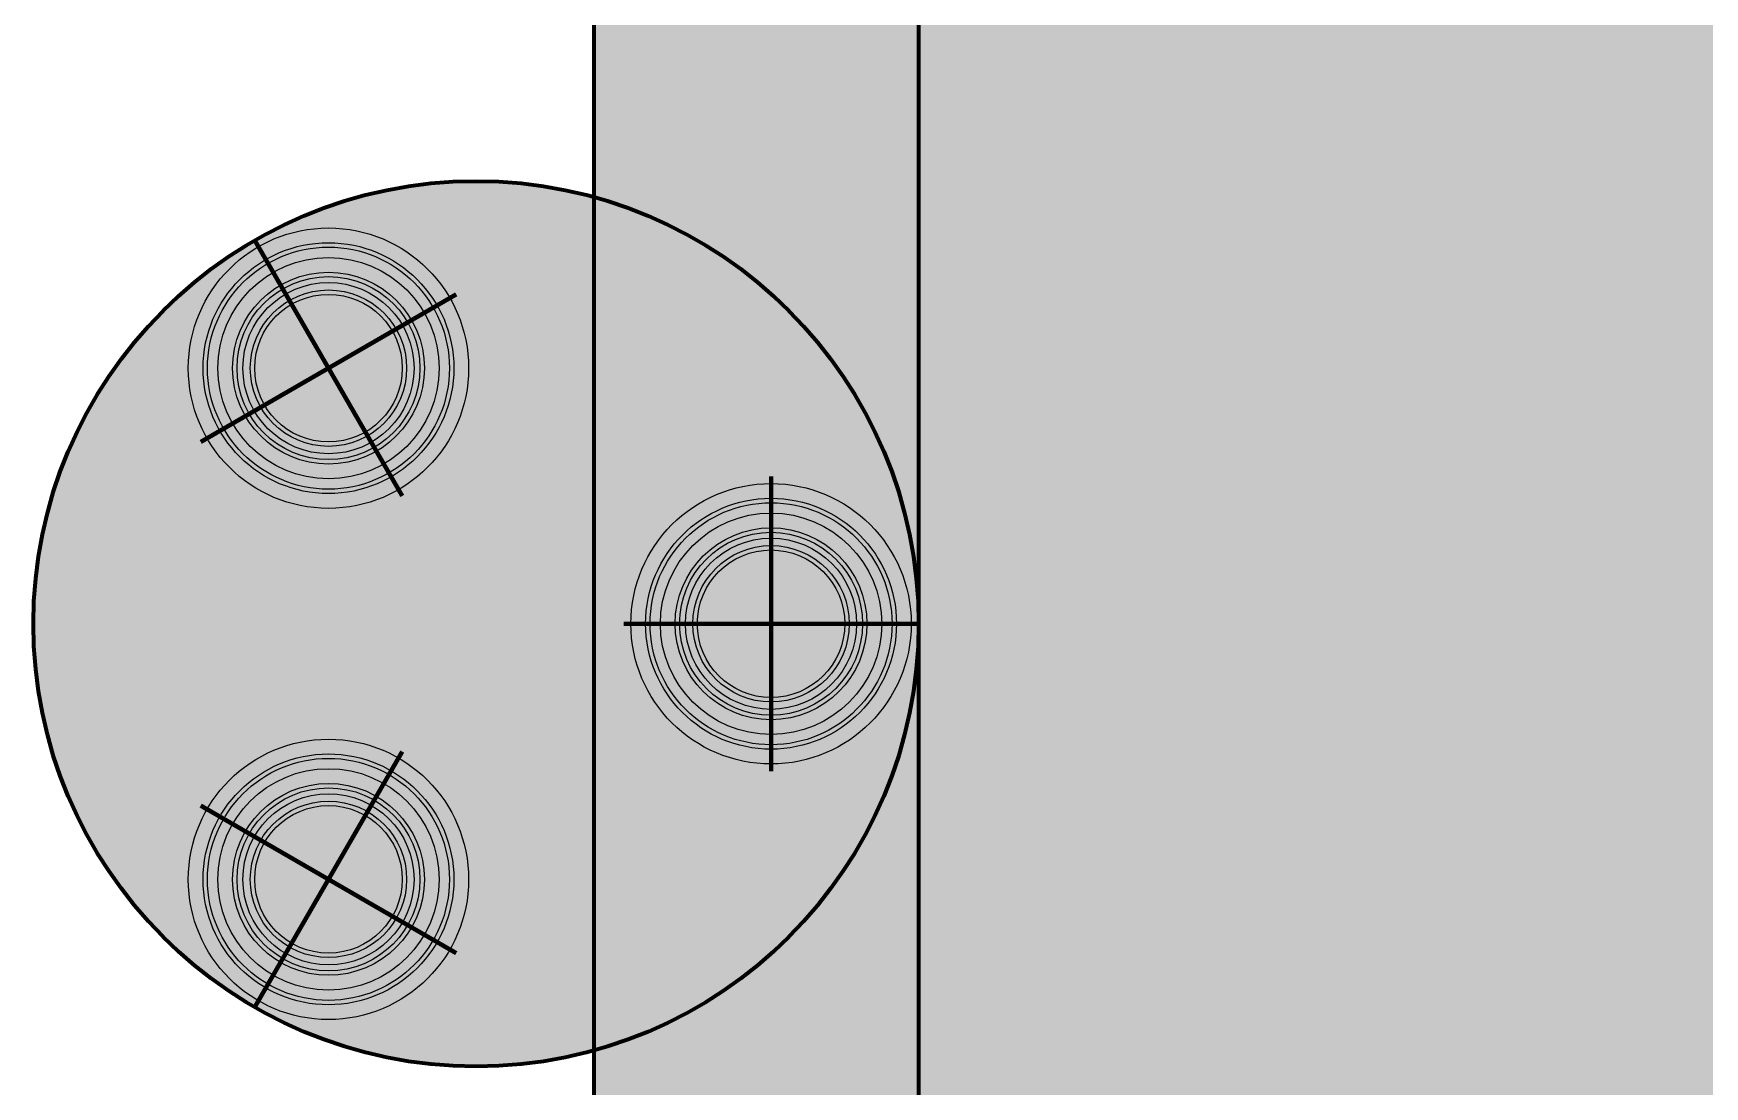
# Model space of a CAD drawing. Header units: millimetres. Extents: x 1408 to 8712, y 657 to 4836.
# Drawn here: x 6122 to 6688, y 3397 to 3754 of the extents above; entities that cross this region are included whole.
import ezdxf

# ---------------------------------------------------------------- set-up
doc = ezdxf.new("R2010")
doc.units = ezdxf.units.MM

msp = doc.modelspace()

# ---------------------------------------------------------------- hatches: boundary and pattern name
at = {"lineweight": 140, "true_color": 0xf7f281}
h = msp.add_hatch(color=51, dxfattribs=at)
h.dxf.hatch_style = 1
h.paths.add_polyline_path([(7251.77, 4433.75), (7251.77, 4143.75), (8411.77, 4143.75), (8411.77, 4433.75)])
h.paths.add_polyline_path([(6671.77, 4143.75), (6671.77, 4433.75), (6311.77, 4433.75), (6311.77, 3698.32, -0.337188), (6421.77, 3553.75), (6421.77, 4143.75)])
h.paths.add_polyline_path([(6311.77, 3409.18), (6311.77, 3378.32, -0.337188), (6421.77, 3233.75), (6421.77, 3553.75, -0.337188)])
h.paths.add_polyline_path([(6421.77, 3233.75, -0.337188), (6311.77, 3089.18), (6311.77, 3058.32, -0.337188), (6421.77, 2913.75)])
at = {"lineweight": 140, "true_color": 0x636466}
h = msp.add_hatch(color=251, dxfattribs=at)
h.dxf.hatch_style = 1
h.paths.add_polyline_path([(6421.77, 4143.75), (6421.77, 2183.75), (8711.77, 2183.75), (8711.77, 4133.75), (8411.77, 4133.75), (8411.77, 4143.75)])
h.paths.add_polyline_path([(6871.77, 3693.75), (8261.77, 3693.75), (8261.77, 2633.75), (6871.77, 2633.75)], flags=16)
at = {"lineweight": 140, "true_color": 0xffffff}
h = msp.add_hatch(color=7, dxfattribs=at)
h.dxf.hatch_style = 1
h.paths.add_polyline_path([(6121.77, 3553.75, 1), (6421.77, 3553.75, 1)])
at = {"true_color": 0x000000}
h = msp.add_hatch(color=18, dxfattribs=at)
h.dxf.hatch_style = 1
h.paths.add_polyline_path([(6262.91, 3664.1), (6261.61, 3663.35, -0.03929), (6264.72, 3656.84), (6266.12, 3657.38, 0.03929)])
h.paths.add_polyline_path([(6255.36, 3673.94), (6254.3, 3672.88, -0.03929), (6258.99, 3667.39), (6260.2, 3668.27, 0.03929)])
h.paths.add_polyline_path([(6245.52, 3681.49), (6244.77, 3680.19, -0.03929), (6250.72, 3676.1), (6251.66, 3677.27, 0.03929)])
h.paths.add_polyline_path([(6234.07, 3686.24), (6233.68, 3684.79, -0.03929), (6240.48, 3682.38), (6241.09, 3683.75, 0.03929)])
h.paths.add_polyline_path([(6221.77, 3687.85), (6221.77, 3686.35, -0.03929), (6228.97, 3685.79), (6229.2, 3687.27, 0.03929)])
h.paths.add_polyline_path([(6216.81, 3687.59, 0.03929), (6209.48, 3686.24), (6209.87, 3684.79, -0.03929), (6216.96, 3686.1)])
h.paths.add_polyline_path([(6204.75, 3684.7, 0.03929), (6198.02, 3681.49), (6198.77, 3680.19, -0.03929), (6205.29, 3683.3)])
h.paths.add_polyline_path([(6193.85, 3678.78, 0.03929), (6188.18, 3673.94), (6189.24, 3672.88, -0.03929), (6194.73, 3677.57)])
h.paths.add_polyline_path([(6186.02, 3669.3), (6184.86, 3670.25, 0.03929), (6180.63, 3664.1), (6181.93, 3663.35, -0.03929)])
h.paths.add_polyline_path([(6179.75, 3659.06), (6178.38, 3659.67, 0.03929), (6175.89, 3652.65), (6177.34, 3652.26, -0.03929)])
h.paths.add_polyline_path([(6176.34, 3647.55), (6174.86, 3647.79, 0.03929), (6174.27, 3640.35), (6175.77, 3640.35, -0.03929)])
h.paths.add_polyline_path([(6176.02, 3635.55), (6174.53, 3635.39, 0.03929), (6175.89, 3628.06), (6177.34, 3628.45, -0.03929)])
h.paths.add_polyline_path([(6178.83, 3623.87), (6177.43, 3623.33, 0.03929), (6180.63, 3616.6), (6181.93, 3617.35, -0.03929)])
h.paths.add_polyline_path([(6184.56, 3613.32), (6183.34, 3612.44, 0.03929), (6188.18, 3606.77), (6189.24, 3607.83, -0.03929)])
h.paths.add_polyline_path([(6192.82, 3604.61), (6191.88, 3603.44, 0.03929), (6198.02, 3599.22), (6198.77, 3600.52, -0.03929)])
h.paths.add_polyline_path([(6203.06, 3598.33), (6202.45, 3596.96, 0.03929), (6209.48, 3594.47), (6209.87, 3595.92, -0.03929)])
h.paths.add_polyline_path([(6214.58, 3594.92), (6214.34, 3593.44, 0.03929), (6221.77, 3592.85), (6221.77, 3594.35, -0.03929)])
h.paths.add_polyline_path([(6226.58, 3594.61), (6226.74, 3593.12, 0.03929), (6234.07, 3594.47), (6233.68, 3595.92, -0.03929)])
h.paths.add_polyline_path([(6244.77, 3600.52, -0.03929), (6238.26, 3597.41), (6238.79, 3596.01, 0.03929), (6245.52, 3599.22)])
h.paths.add_polyline_path([(6255.36, 3606.77), (6254.3, 3607.83, -0.03929), (6248.81, 3603.14), (6249.69, 3601.93, 0.03929)])
h.paths.add_polyline_path([(6262.91, 3616.6), (6261.61, 3617.35, -0.03929), (6257.52, 3611.41), (6258.69, 3610.46, 0.03929)])
h.paths.add_polyline_path([(6267.65, 3628.06), (6266.2, 3628.45, -0.03929), (6263.79, 3621.65), (6265.16, 3621.03, 0.03929)])
h.paths.add_polyline_path([(6269.27, 3640.35), (6267.77, 3640.35, -0.03929), (6267.2, 3633.16), (6268.69, 3632.92, 0.03929)])
h.paths.add_polyline_path([(6267.65, 3652.65), (6266.2, 3652.26, -0.03929), (6267.52, 3645.16), (6269.01, 3645.32, 0.03929)])
h.paths.add_polyline_path([(6257.99, 3650.06), (6256.54, 3649.67, -0.03929), (6257.57, 3644.12), (6259.07, 3644.27, 0.03929)])
h.paths.add_polyline_path([(6259.27, 3640.35), (6257.77, 3640.35, -0.03929), (6257.33, 3634.72), (6258.81, 3634.49, 0.03929)])
h.paths.add_polyline_path([(6257.99, 3630.65), (6256.54, 3631.04, -0.03929), (6254.66, 3625.71), (6256.03, 3625.1, 0.03929)])
h.paths.add_polyline_path([(6254.25, 3621.6), (6252.95, 3622.35, -0.03929), (6249.75, 3617.7), (6250.91, 3616.76, 0.03929)])
h.paths.add_polyline_path([(6248.29, 3613.84), (6247.23, 3614.9, -0.03929), (6242.93, 3611.23), (6243.81, 3610.02, 0.03929)])
h.paths.add_polyline_path([(6239.77, 3609.18, -0.03929), (6234.67, 3606.75), (6235.21, 3605.35, 0.03929), (6240.52, 3607.88)])
h.paths.add_polyline_path([(6231.09, 3605.58, -0.03929), (6225.53, 3604.55), (6225.69, 3603.06, 0.03929), (6231.48, 3604.13)])
h.paths.add_polyline_path([(6216.14, 3604.8), (6215.9, 3603.32, 0.03929), (6221.77, 3602.85), (6221.77, 3604.35, -0.03929)])
h.paths.add_polyline_path([(6207.13, 3607.47), (6206.52, 3606.1, 0.03929), (6212.07, 3604.13), (6212.45, 3605.58, -0.03929)])
h.paths.add_polyline_path([(6199.12, 3612.38), (6198.17, 3611.21, 0.03929), (6203.02, 3607.88), (6203.77, 3609.18, -0.03929)])
h.paths.add_polyline_path([(6192.65, 3619.19), (6191.43, 3618.31, 0.03929), (6195.25, 3613.84), (6196.32, 3614.9, -0.03929)])
h.paths.add_polyline_path([(6188.16, 3627.45), (6186.76, 3626.92, 0.03929), (6189.3, 3621.6), (6190.59, 3622.35, -0.03929)])
h.paths.add_polyline_path([(6185.97, 3636.59), (6184.48, 3636.44, 0.03929), (6185.55, 3630.65), (6187, 3631.04, -0.03929)])
h.paths.add_polyline_path([(6186.21, 3645.99), (6184.73, 3646.22, 0.03929), (6184.27, 3640.35), (6185.77, 3640.35, -0.03929)])
h.paths.add_polyline_path([(6188.88, 3655), (6187.51, 3655.61, 0.03929), (6185.55, 3650.06), (6187, 3649.67, -0.03929)])
h.paths.add_polyline_path([(6193.79, 3663.01), (6192.63, 3663.95, 0.03929), (6189.3, 3659.1), (6190.59, 3658.35, -0.03929)])
h.paths.add_polyline_path([(6199.73, 3670.69, 0.03929), (6195.25, 3666.87), (6196.32, 3665.81, -0.03929), (6200.61, 3669.48)])
h.paths.add_polyline_path([(6208.33, 3675.36, 0.03929), (6203.02, 3672.83), (6203.77, 3671.53, -0.03929), (6208.87, 3673.96)])
h.paths.add_polyline_path([(6212.07, 3676.58), (6212.45, 3675.13, -0.03929), (6218.01, 3676.16), (6217.85, 3677.65, 0.03929)])
h.paths.add_polyline_path([(6221.77, 3677.85), (6221.77, 3676.35, -0.03929), (6227.4, 3675.91), (6227.64, 3677.39, 0.03929)])
h.paths.add_polyline_path([(6231.48, 3676.58), (6231.09, 3675.13, -0.03929), (6236.41, 3673.24), (6237.02, 3674.61, 0.03929)])
h.paths.add_polyline_path([(6240.52, 3672.83), (6239.77, 3671.53, -0.03929), (6244.43, 3668.33), (6245.37, 3669.5, 0.03929)])
h.paths.add_polyline_path([(6248.29, 3666.87), (6247.23, 3665.81, -0.03929), (6250.9, 3661.52), (6252.11, 3662.4, 0.03929)])
h.paths.add_polyline_path([(6254.25, 3659.1), (6252.95, 3658.35, -0.03929), (6255.38, 3653.26), (6256.78, 3653.79, 0.03929)])
h.paths.add_polyline_path([(6246.89, 3654.85), (6245.59, 3654.1, -0.03929), (6247.44, 3650.21), (6248.84, 3650.75, 0.03929)])
h.paths.add_polyline_path([(6242.28, 3660.86), (6241.22, 3659.8, -0.03929), (6244.02, 3656.52), (6245.23, 3657.4, 0.03929)])
h.paths.add_polyline_path([(6236.27, 3665.47), (6235.52, 3664.17, -0.03929), (6239.08, 3661.73), (6240.02, 3662.89, 0.03929)])
h.paths.add_polyline_path([(6229.28, 3668.37), (6228.89, 3666.92, -0.03929), (6232.96, 3665.48), (6233.57, 3666.85, 0.03929)])
h.paths.add_polyline_path([(6226.31, 3669, 0.03929), (6221.77, 3669.35), (6221.77, 3667.85, -0.03929), (6226.07, 3667.52)])
h.paths.add_polyline_path([(6218.74, 3669.2, 0.03929), (6214.27, 3668.37), (6214.65, 3666.92, -0.03929), (6218.9, 3667.7)])
h.paths.add_polyline_path([(6211.38, 3667.43, 0.03929), (6207.27, 3665.47), (6208.02, 3664.17, -0.03929), (6211.92, 3666.03)])
h.paths.add_polyline_path([(6204.73, 3663.82, 0.03929), (6201.27, 3660.86), (6202.33, 3659.8, -0.03929), (6205.61, 3662.6)])
h.paths.add_polyline_path([(6200.4, 3657.66), (6199.23, 3658.61, 0.03929), (6196.66, 3654.85), (6197.96, 3654.1, -0.03929)])
h.paths.add_polyline_path([(6196.65, 3651.54), (6195.28, 3652.15, 0.03929), (6193.76, 3647.86), (6195.21, 3647.47, -0.03929)])
h.paths.add_polyline_path([(6194.61, 3644.66), (6193.13, 3644.89, 0.03929), (6192.77, 3640.35), (6194.27, 3640.35, -0.03929)])
h.paths.add_polyline_path([(6194.42, 3637.48), (6192.93, 3637.32, 0.03929), (6193.76, 3632.85), (6195.21, 3633.24, -0.03929)])
h.paths.add_polyline_path([(6196.1, 3630.5), (6194.7, 3629.96, 0.03929), (6196.66, 3625.85), (6197.96, 3626.6, -0.03929)])
h.paths.add_polyline_path([(6199.52, 3624.19), (6198.31, 3623.31, 0.03929), (6201.27, 3619.85), (6202.33, 3620.91, -0.03929)])
h.paths.add_polyline_path([(6204.46, 3618.98), (6203.52, 3617.82, 0.03929), (6207.27, 3615.24), (6208.02, 3616.54, -0.03929)])
h.paths.add_polyline_path([(6210.59, 3615.23), (6209.98, 3613.86, 0.03929), (6214.27, 3612.34), (6214.65, 3613.79, -0.03929)])
h.paths.add_polyline_path([(6217.47, 3613.19), (6217.23, 3611.71, 0.03929), (6221.77, 3611.35), (6221.77, 3612.85, -0.03929)])
h.paths.add_polyline_path([(6224.65, 3613.01), (6224.8, 3611.51, 0.03929), (6229.28, 3612.34), (6228.89, 3613.79, -0.03929)])
h.paths.add_polyline_path([(6235.52, 3616.54, -0.03929), (6231.63, 3614.68), (6232.16, 3613.28, 0.03929), (6236.27, 3615.24)])
h.paths.add_polyline_path([(6241.22, 3620.91, -0.03929), (6237.94, 3618.11), (6238.82, 3616.89, 0.03929), (6242.28, 3619.85)])
h.paths.add_polyline_path([(6246.89, 3625.85), (6245.59, 3626.6, -0.03929), (6243.14, 3623.05), (6244.31, 3622.1, 0.03929)])
h.paths.add_polyline_path([(6249.78, 3632.85), (6248.33, 3633.24, -0.03929), (6246.89, 3629.17), (6248.26, 3628.56, 0.03929)])
h.paths.add_polyline_path([(6250.77, 3640.35), (6249.27, 3640.35, -0.03929), (6248.93, 3636.05), (6250.41, 3635.82, 0.03929)])
h.paths.add_polyline_path([(6249.78, 3647.86), (6248.33, 3647.47, -0.03929), (6249.12, 3643.23), (6250.61, 3643.39, 0.03929)])
at = {"lineweight": 140, "true_color": 0x000000}
h = msp.add_hatch(color=18, dxfattribs=at)
h.dxf.hatch_style = 1
h.paths.add_polyline_path([(6264.27, 3640.35, 1), (6179.27, 3640.35, 1)])
h.paths.add_polyline_path([(6262.77, 3640.35, 1), (6180.77, 3640.35, 1)], flags=16)
h.paths.add_polyline_path([(6259.27, 3640.35, -1), (6184.27, 3640.35, -1)], flags=0)
h.paths.add_polyline_path([(6254.27, 3640.35, -1), (6189.27, 3640.35, -1)], flags=0)
h.paths.add_polyline_path([(6252.77, 3640.35, -1), (6190.77, 3640.35, -1)], flags=0)
h.paths.add_polyline_path([(6250.77, 3640.35, -1), (6192.77, 3640.35, -1)], flags=0)
h.paths.add_polyline_path([(6248.27, 3640.35, -1), (6195.27, 3640.35, -1)], flags=0)
h.paths.add_polyline_path([(6246.77, 3640.35, -1), (6196.77, 3640.35, -1)], flags=0)
h = msp.add_hatch(color=18, dxfattribs=at)
h.dxf.hatch_style = 1
h.paths.add_polyline_path([(6254.27, 3640.35, 1), (6189.27, 3640.35, 1)])
h.paths.add_polyline_path([(6252.77, 3640.35, 1), (6190.77, 3640.35, 1)], flags=16)
h.paths.add_polyline_path([(6192.77, 3640.35, -1), (6250.77, 3640.35, -1)], flags=0)
h.paths.add_polyline_path([(6195.27, 3640.35, -1), (6248.27, 3640.35, -1)], flags=0)
h.paths.add_polyline_path([(6196.77, 3640.35, -1), (6246.77, 3640.35, -1)], flags=0)
h = msp.add_hatch(color=18, dxfattribs=at)
h.dxf.hatch_style = 1
h.paths.add_polyline_path([(6248.27, 3640.35, 1), (6195.27, 3640.35, 1)])
h.paths.add_polyline_path([(6246.77, 3640.35, 1), (6196.77, 3640.35, 1)], flags=16)
at = {"true_color": 0x000000}
h = msp.add_hatch(color=18, dxfattribs=at)
h.dxf.hatch_style = 1
h.paths.add_polyline_path([(6419.27, 3553.75), (6417.77, 3553.75, -0.03929), (6417.2, 3546.56), (6418.69, 3546.32, 0.03929)])
h.paths.add_polyline_path([(6417.65, 3566.05), (6416.2, 3565.66, -0.03929), (6417.52, 3558.56), (6419.01, 3558.72, 0.03929)])
h.paths.add_polyline_path([(6412.91, 3577.5), (6411.61, 3576.75, -0.03929), (6414.72, 3570.24), (6416.12, 3570.77, 0.03929)])
h.paths.add_polyline_path([(6405.36, 3587.34), (6404.3, 3586.28, -0.03929), (6408.99, 3580.79), (6410.2, 3581.67, 0.03929)])
h.paths.add_polyline_path([(6395.52, 3594.89), (6394.77, 3593.59, -0.03929), (6400.72, 3589.5), (6401.66, 3590.67, 0.03929)])
h.paths.add_polyline_path([(6391.09, 3597.15, 0.03929), (6384.07, 3599.63), (6383.68, 3598.18, -0.03929), (6390.48, 3595.78)])
h.paths.add_polyline_path([(6379.2, 3600.67, 0.03929), (6371.77, 3601.25), (6371.77, 3599.75, -0.03929), (6378.97, 3599.19)])
h.paths.add_polyline_path([(6366.81, 3600.99, 0.03929), (6359.48, 3599.63), (6359.87, 3598.18, -0.03929), (6366.96, 3599.5)])
h.paths.add_polyline_path([(6355.29, 3596.7), (6354.75, 3598.1, 0.03929), (6348.02, 3594.89), (6348.77, 3593.59, -0.03929)])
h.paths.add_polyline_path([(6344.73, 3590.97), (6343.85, 3592.18, 0.03929), (6338.18, 3587.34), (6339.24, 3586.28, -0.03929)])
h.paths.add_polyline_path([(6336.02, 3582.7), (6334.86, 3583.65, 0.03929), (6330.63, 3577.5), (6331.93, 3576.75, -0.03929)])
h.paths.add_polyline_path([(6329.75, 3572.46), (6328.38, 3573.07, 0.03929), (6325.89, 3566.05), (6327.34, 3565.66, -0.03929)])
h.paths.add_polyline_path([(6326.34, 3560.95), (6324.86, 3561.18, 0.03929), (6324.27, 3553.75), (6325.77, 3553.75, -0.03929)])
h.paths.add_polyline_path([(6326.02, 3548.94), (6324.53, 3548.79, 0.03929), (6325.89, 3541.46), (6327.34, 3541.85, -0.03929)])
h.paths.add_polyline_path([(6328.83, 3537.27), (6327.43, 3536.73, 0.03929), (6330.63, 3530), (6331.93, 3530.75, -0.03929)])
h.paths.add_polyline_path([(6334.56, 3526.71), (6333.34, 3525.83, 0.03929), (6338.18, 3520.16), (6339.24, 3521.23, -0.03929)])
h.paths.add_polyline_path([(6342.82, 3518), (6341.88, 3516.84, 0.03929), (6348.02, 3512.62), (6348.77, 3513.92, -0.03929)])
h.paths.add_polyline_path([(6353.06, 3511.73), (6352.45, 3510.36, 0.03929), (6359.48, 3507.87), (6359.87, 3509.32, -0.03929)])
h.paths.add_polyline_path([(6371.77, 3507.75, -0.03929), (6364.58, 3508.32), (6364.34, 3506.84, 0.03929), (6371.77, 3506.25)])
h.paths.add_polyline_path([(6384.07, 3507.87), (6383.68, 3509.32, -0.03929), (6376.58, 3508), (6376.74, 3506.51, 0.03929)])
h.paths.add_polyline_path([(6395.52, 3512.62), (6394.77, 3513.92, -0.03929), (6388.26, 3510.81), (6388.79, 3509.41, 0.03929)])
h.paths.add_polyline_path([(6405.36, 3520.16), (6404.3, 3521.23, -0.03929), (6398.81, 3516.54), (6399.69, 3515.32, 0.03929)])
h.paths.add_polyline_path([(6412.91, 3530), (6411.61, 3530.75, -0.03929), (6407.52, 3524.8), (6408.69, 3523.86, 0.03929)])
h.paths.add_polyline_path([(6417.65, 3541.46), (6416.2, 3541.85, -0.03929), (6413.79, 3535.04), (6415.16, 3534.43, 0.03929)])
h.paths.add_polyline_path([(6407.99, 3544.05), (6406.54, 3544.43, -0.03929), (6404.66, 3539.11), (6406.03, 3538.5, 0.03929)])
h.paths.add_polyline_path([(6404.25, 3535), (6402.95, 3535.75, -0.03929), (6399.75, 3531.1), (6400.91, 3530.15, 0.03929)])
h.paths.add_polyline_path([(6398.29, 3527.24), (6397.23, 3528.3, -0.03929), (6392.93, 3524.63), (6393.81, 3523.41, 0.03929)])
h.paths.add_polyline_path([(6390.52, 3521.28), (6389.77, 3522.58, -0.03929), (6384.67, 3520.14), (6385.21, 3518.74, 0.03929)])
h.paths.add_polyline_path([(6381.48, 3517.53), (6381.09, 3518.98, -0.03929), (6375.53, 3517.95), (6375.69, 3516.46, 0.03929)])
h.paths.add_polyline_path([(6371.77, 3517.75, -0.03929), (6366.14, 3518.2), (6365.9, 3516.71, 0.03929), (6371.77, 3516.25)])
h.paths.add_polyline_path([(6362.45, 3518.98, -0.03929), (6357.13, 3520.86), (6356.52, 3519.49, 0.03929), (6362.07, 3517.53)])
h.paths.add_polyline_path([(6349.12, 3525.78), (6348.17, 3524.61, 0.03929), (6353.02, 3521.28), (6353.77, 3522.58, -0.03929)])
h.paths.add_polyline_path([(6342.65, 3532.59), (6341.43, 3531.71, 0.03929), (6345.25, 3527.24), (6346.32, 3528.3, -0.03929)])
h.paths.add_polyline_path([(6338.16, 3540.85), (6336.76, 3540.31, 0.03929), (6339.3, 3535), (6340.59, 3535.75, -0.03929)])
h.paths.add_polyline_path([(6335.97, 3549.99), (6334.48, 3549.83, 0.03929), (6335.55, 3544.05), (6337, 3544.43, -0.03929)])
h.paths.add_polyline_path([(6336.21, 3559.38), (6334.73, 3559.62, 0.03929), (6334.27, 3553.75), (6335.77, 3553.75, -0.03929)])
h.paths.add_polyline_path([(6338.88, 3568.39), (6337.51, 3569.01, 0.03929), (6335.55, 3563.46), (6337, 3563.07, -0.03929)])
h.paths.add_polyline_path([(6343.79, 3576.41), (6342.63, 3577.35, 0.03929), (6339.3, 3572.5), (6340.59, 3571.75, -0.03929)])
h.paths.add_polyline_path([(6350.61, 3582.88), (6349.73, 3584.09, 0.03929), (6345.25, 3580.27), (6346.32, 3579.21, -0.03929)])
h.paths.add_polyline_path([(6358.87, 3587.36), (6358.33, 3588.76, 0.03929), (6353.02, 3586.23), (6353.77, 3584.93, -0.03929)])
h.paths.add_polyline_path([(6367.85, 3591.05, 0.03929), (6362.07, 3589.97), (6362.45, 3588.53, -0.03929), (6368.01, 3589.56)])
h.paths.add_polyline_path([(6377.64, 3590.79, 0.03929), (6371.77, 3591.25), (6371.77, 3589.75, -0.03929), (6377.4, 3589.31)])
h.paths.add_polyline_path([(6381.48, 3589.97), (6381.09, 3588.53, -0.03929), (6386.41, 3586.64), (6387.02, 3588.01, 0.03929)])
h.paths.add_polyline_path([(6390.52, 3586.23), (6389.77, 3584.93, -0.03929), (6394.43, 3581.73), (6395.37, 3582.9, 0.03929)])
h.paths.add_polyline_path([(6398.29, 3580.27), (6397.23, 3579.21, -0.03929), (6400.9, 3574.91), (6402.11, 3575.79, 0.03929)])
h.paths.add_polyline_path([(6404.25, 3572.5), (6402.95, 3571.75, -0.03929), (6405.38, 3566.65), (6406.78, 3567.19, 0.03929)])
h.paths.add_polyline_path([(6407.99, 3563.46), (6406.54, 3563.07, -0.03929), (6407.57, 3557.52), (6409.07, 3557.67, 0.03929)])
h.paths.add_polyline_path([(6409.27, 3553.75), (6407.77, 3553.75, -0.03929), (6407.33, 3548.12), (6408.81, 3547.89, 0.03929)])
h.paths.add_polyline_path([(6400.77, 3553.75), (6399.27, 3553.75, -0.03929), (6398.93, 3549.45), (6400.41, 3549.22, 0.03929)])
h.paths.add_polyline_path([(6399.78, 3561.26), (6398.33, 3560.87, -0.03929), (6399.12, 3556.63), (6400.61, 3556.78, 0.03929)])
h.paths.add_polyline_path([(6396.89, 3568.25), (6395.59, 3567.5, -0.03929), (6397.44, 3563.61), (6398.84, 3564.15, 0.03929)])
h.paths.add_polyline_path([(6392.28, 3574.26), (6391.22, 3573.2, -0.03929), (6394.02, 3569.92), (6395.23, 3570.8, 0.03929)])
h.paths.add_polyline_path([(6390.02, 3576.29, 0.03929), (6386.27, 3578.87), (6385.52, 3577.57, -0.03929), (6389.08, 3575.12)])
h.paths.add_polyline_path([(6383.57, 3580.25, 0.03929), (6379.28, 3581.76), (6378.89, 3580.32, -0.03929), (6382.96, 3578.87)])
h.paths.add_polyline_path([(6376.31, 3582.4, 0.03929), (6371.77, 3582.75), (6371.77, 3581.25, -0.03929), (6376.07, 3580.91)])
h.paths.add_polyline_path([(6368.74, 3582.59, 0.03929), (6364.27, 3581.76), (6364.65, 3580.32, -0.03929), (6368.9, 3581.1)])
h.paths.add_polyline_path([(6361.92, 3579.43), (6361.38, 3580.83, 0.03929), (6357.27, 3578.87), (6358.02, 3577.57, -0.03929)])
h.paths.add_polyline_path([(6355.61, 3576), (6354.73, 3577.21, 0.03929), (6351.27, 3574.26), (6352.33, 3573.2, -0.03929)])
h.paths.add_polyline_path([(6350.4, 3571.06), (6349.23, 3572, 0.03929), (6346.66, 3568.25), (6347.96, 3567.5, -0.03929)])
h.paths.add_polyline_path([(6346.65, 3564.94), (6345.28, 3565.55, 0.03929), (6343.76, 3561.26), (6345.21, 3560.87, -0.03929)])
h.paths.add_polyline_path([(6344.61, 3558.05), (6343.13, 3558.29, 0.03929), (6342.77, 3553.75), (6344.27, 3553.75, -0.03929)])
h.paths.add_polyline_path([(6344.42, 3550.88), (6342.93, 3550.72, 0.03929), (6343.76, 3546.25), (6345.21, 3546.63, -0.03929)])
h.paths.add_polyline_path([(6346.1, 3543.9), (6344.7, 3543.36, 0.03929), (6346.66, 3539.25), (6347.96, 3540, -0.03929)])
h.paths.add_polyline_path([(6349.52, 3537.59), (6348.31, 3536.71, 0.03929), (6351.27, 3533.25), (6352.33, 3534.31, -0.03929)])
h.paths.add_polyline_path([(6354.46, 3532.38), (6353.52, 3531.22, 0.03929), (6357.27, 3528.64), (6358.02, 3529.94, -0.03929)])
h.paths.add_polyline_path([(6360.59, 3528.63), (6359.98, 3527.26, 0.03929), (6364.27, 3525.74), (6364.65, 3527.19, -0.03929)])
h.paths.add_polyline_path([(6371.77, 3526.25, -0.03929), (6367.47, 3526.59), (6367.23, 3525.11, 0.03929), (6371.77, 3524.75)])
h.paths.add_polyline_path([(6378.89, 3527.19, -0.03929), (6374.65, 3526.4), (6374.8, 3524.91, 0.03929), (6379.28, 3525.74)])
h.paths.add_polyline_path([(6386.27, 3528.64), (6385.52, 3529.94, -0.03929), (6381.63, 3528.08), (6382.16, 3526.68, 0.03929)])
h.paths.add_polyline_path([(6392.28, 3533.25), (6391.22, 3534.31, -0.03929), (6387.94, 3531.5), (6388.82, 3530.29, 0.03929)])
h.paths.add_polyline_path([(6396.89, 3539.25), (6395.59, 3540, -0.03929), (6393.14, 3536.45), (6394.31, 3535.5, 0.03929)])
h.paths.add_polyline_path([(6399.78, 3546.25), (6398.33, 3546.63, -0.03929), (6396.89, 3542.57), (6398.26, 3541.96, 0.03929)])
at = {"lineweight": 140, "true_color": 0x000000}
h = msp.add_hatch(color=18, dxfattribs=at)
h.dxf.hatch_style = 1
h.paths.add_polyline_path([(6414.27, 3553.75, 1), (6329.27, 3553.75, 1)])
h.paths.add_polyline_path([(6412.77, 3553.75, 1), (6330.77, 3553.75, 1)], flags=16)
h.paths.add_polyline_path([(6409.27, 3553.75, -1), (6334.27, 3553.75, -1)], flags=0)
h.paths.add_polyline_path([(6404.27, 3553.75, -1), (6339.27, 3553.75, -1)], flags=0)
h.paths.add_polyline_path([(6402.77, 3553.75, -1), (6340.77, 3553.75, -1)], flags=0)
h.paths.add_polyline_path([(6400.77, 3553.75, -1), (6342.77, 3553.75, -1)], flags=0)
h.paths.add_polyline_path([(6398.27, 3553.75, -1), (6345.27, 3553.75, -1)], flags=0)
h.paths.add_polyline_path([(6396.77, 3553.75, -1), (6346.77, 3553.75, -1)], flags=0)
h = msp.add_hatch(color=18, dxfattribs=at)
h.dxf.hatch_style = 1
h.paths.add_polyline_path([(6404.27, 3553.75, 1), (6339.27, 3553.75, 1)])
h.paths.add_polyline_path([(6402.77, 3553.75, 1), (6340.77, 3553.75, 1)], flags=16)
h.paths.add_polyline_path([(6400.77, 3553.75, -1), (6342.77, 3553.75, -1)], flags=0)
h.paths.add_polyline_path([(6398.27, 3553.75, -1), (6345.27, 3553.75, -1)], flags=0)
h.paths.add_polyline_path([(6396.77, 3553.75, -1), (6346.77, 3553.75, -1)], flags=0)
h = msp.add_hatch(color=18, dxfattribs=at)
h.dxf.hatch_style = 1
h.paths.add_polyline_path([(6398.27, 3553.75, 1), (6345.27, 3553.75, 1)])
h.paths.add_polyline_path([(6396.77, 3553.75, 1), (6346.77, 3553.75, 1)], flags=16)
at = {"true_color": 0x000000}
h = msp.add_hatch(color=18, dxfattribs=at)
h.dxf.hatch_style = 1
h.paths.add_polyline_path([(6245.52, 3508.29), (6244.77, 3506.99, -0.03929), (6250.72, 3502.9), (6251.66, 3504.06, 0.03929)])
h.paths.add_polyline_path([(6234.07, 3513.03), (6233.68, 3511.58, -0.03929), (6240.48, 3509.17), (6241.09, 3510.54, 0.03929)])
h.paths.add_polyline_path([(6221.77, 3514.65), (6221.77, 3513.15, -0.03929), (6228.97, 3512.58), (6229.2, 3514.07, 0.03929)])
h.paths.add_polyline_path([(6209.48, 3513.03), (6209.87, 3511.58, -0.03929), (6216.96, 3512.9), (6216.81, 3514.39, 0.03929)])
h.paths.add_polyline_path([(6198.02, 3508.29), (6198.77, 3506.99, -0.03929), (6205.29, 3510.09), (6204.75, 3511.49, 0.03929)])
h.paths.add_polyline_path([(6193.85, 3505.58, 0.03929), (6188.18, 3500.74), (6189.24, 3499.68, -0.03929), (6194.73, 3504.36)])
h.paths.add_polyline_path([(6184.86, 3497.04, 0.03929), (6180.63, 3490.9), (6181.93, 3490.15, -0.03929), (6186.02, 3496.1)])
h.paths.add_polyline_path([(6178.38, 3486.47, 0.03929), (6175.89, 3479.44), (6177.34, 3479.06, -0.03929), (6179.75, 3485.86)])
h.paths.add_polyline_path([(6176.34, 3474.35), (6174.86, 3474.58, 0.03929), (6174.27, 3467.15), (6175.77, 3467.15, -0.03929)])
h.paths.add_polyline_path([(6176.02, 3462.34), (6174.53, 3462.18, 0.03929), (6175.89, 3454.86), (6177.34, 3455.24, -0.03929)])
h.paths.add_polyline_path([(6178.83, 3450.66), (6177.43, 3450.13, 0.03929), (6180.63, 3443.4), (6181.93, 3444.15, -0.03929)])
h.paths.add_polyline_path([(6184.56, 3440.11), (6183.34, 3439.23, 0.03929), (6188.18, 3433.56), (6189.24, 3434.62, -0.03929)])
h.paths.add_polyline_path([(6192.82, 3431.4), (6191.88, 3430.24, 0.03929), (6198.02, 3426.01), (6198.77, 3427.31, -0.03929)])
h.paths.add_polyline_path([(6203.06, 3425.13), (6202.45, 3423.76, 0.03929), (6209.48, 3421.27), (6209.87, 3422.72, -0.03929)])
h.paths.add_polyline_path([(6214.58, 3421.72), (6214.34, 3420.23, 0.03929), (6221.77, 3419.65), (6221.77, 3421.15, -0.03929)])
h.paths.add_polyline_path([(6226.58, 3421.4), (6226.74, 3419.91, 0.03929), (6234.07, 3421.27), (6233.68, 3422.72, -0.03929)])
h.paths.add_polyline_path([(6238.26, 3424.21), (6238.79, 3422.8, 0.03929), (6245.52, 3426.01), (6244.77, 3427.31, -0.03929)])
h.paths.add_polyline_path([(6248.81, 3429.94), (6249.69, 3428.72, 0.03929), (6255.36, 3433.56), (6254.3, 3434.62, -0.03929)])
h.paths.add_polyline_path([(6261.61, 3444.15, -0.03929), (6257.52, 3438.2), (6258.69, 3437.26, 0.03929), (6262.91, 3443.4)])
h.paths.add_polyline_path([(6267.65, 3454.86), (6266.2, 3455.24, -0.03929), (6263.79, 3448.44), (6265.16, 3447.83, 0.03929)])
h.paths.add_polyline_path([(6269.27, 3467.15), (6267.77, 3467.15, -0.03929), (6267.2, 3459.95), (6268.69, 3459.72, 0.03929)])
h.paths.add_polyline_path([(6267.65, 3479.44), (6266.2, 3479.06, -0.03929), (6267.52, 3471.96), (6269.01, 3472.11, 0.03929)])
h.paths.add_polyline_path([(6262.91, 3490.9), (6261.61, 3490.15, -0.03929), (6264.72, 3483.63), (6266.12, 3484.17, 0.03929)])
h.paths.add_polyline_path([(6255.36, 3500.74), (6254.3, 3499.68, -0.03929), (6258.99, 3494.19), (6260.2, 3495.07, 0.03929)])
h.paths.add_polyline_path([(6248.29, 3493.67), (6247.23, 3492.61, -0.03929), (6250.9, 3488.31), (6252.11, 3489.19, 0.03929)])
h.paths.add_polyline_path([(6254.25, 3485.9), (6252.95, 3485.15, -0.03929), (6255.38, 3480.05), (6256.78, 3480.59, 0.03929)])
h.paths.add_polyline_path([(6257.99, 3476.86), (6256.54, 3476.47, -0.03929), (6257.57, 3470.91), (6259.07, 3471.07, 0.03929)])
h.paths.add_polyline_path([(6259.27, 3467.15), (6257.77, 3467.15, -0.03929), (6257.33, 3461.52), (6258.81, 3461.28, 0.03929)])
h.paths.add_polyline_path([(6257.99, 3457.44), (6256.54, 3457.83, -0.03929), (6254.66, 3452.51), (6256.03, 3451.9, 0.03929)])
h.paths.add_polyline_path([(6252.95, 3449.15, -0.03929), (6249.75, 3444.49), (6250.91, 3443.55, 0.03929), (6254.25, 3448.4)])
h.paths.add_polyline_path([(6247.23, 3441.69, -0.03929), (6242.93, 3438.03), (6243.81, 3436.81, 0.03929), (6248.29, 3440.63)])
h.paths.add_polyline_path([(6234.67, 3433.54), (6235.21, 3432.14, 0.03929), (6240.52, 3434.67), (6239.77, 3435.97, -0.03929)])
h.paths.add_polyline_path([(6225.53, 3431.35), (6225.69, 3429.86, 0.03929), (6231.48, 3430.93), (6231.09, 3432.38, -0.03929)])
h.paths.add_polyline_path([(6216.14, 3431.59), (6215.9, 3430.11, 0.03929), (6221.77, 3429.65), (6221.77, 3431.15, -0.03929)])
h.paths.add_polyline_path([(6207.13, 3434.26), (6206.52, 3432.89, 0.03929), (6212.07, 3430.93), (6212.45, 3432.38, -0.03929)])
h.paths.add_polyline_path([(6199.12, 3439.17), (6198.17, 3438.01, 0.03929), (6203.02, 3434.67), (6203.77, 3435.97, -0.03929)])
h.paths.add_polyline_path([(6192.65, 3445.99), (6191.43, 3445.11, 0.03929), (6195.25, 3440.63), (6196.32, 3441.69, -0.03929)])
h.paths.add_polyline_path([(6188.16, 3454.25), (6186.76, 3453.71, 0.03929), (6189.3, 3448.4), (6190.59, 3449.15, -0.03929)])
h.paths.add_polyline_path([(6185.97, 3463.39), (6184.48, 3463.23, 0.03929), (6185.55, 3457.44), (6187, 3457.83, -0.03929)])
h.paths.add_polyline_path([(6186.21, 3472.78), (6184.73, 3473.02, 0.03929), (6184.27, 3467.15), (6185.77, 3467.15, -0.03929)])
h.paths.add_polyline_path([(6187.51, 3482.4, 0.03929), (6185.55, 3476.86), (6187, 3476.47, -0.03929), (6188.88, 3481.79)])
h.paths.add_polyline_path([(6192.63, 3490.75, 0.03929), (6189.3, 3485.9), (6190.59, 3485.15, -0.03929), (6193.79, 3489.81)])
h.paths.add_polyline_path([(6195.25, 3493.67), (6196.32, 3492.61, -0.03929), (6200.61, 3496.27), (6199.73, 3497.49, 0.03929)])
h.paths.add_polyline_path([(6203.02, 3499.63), (6203.77, 3498.33, -0.03929), (6208.87, 3500.76), (6208.33, 3502.16, 0.03929)])
h.paths.add_polyline_path([(6212.07, 3503.37), (6212.45, 3501.92, -0.03929), (6218.01, 3502.95), (6217.85, 3504.44, 0.03929)])
h.paths.add_polyline_path([(6221.77, 3504.65), (6221.77, 3503.15, -0.03929), (6227.4, 3502.71), (6227.64, 3504.19, 0.03929)])
h.paths.add_polyline_path([(6231.48, 3503.37), (6231.09, 3501.92, -0.03929), (6236.41, 3500.04), (6237.02, 3501.41, 0.03929)])
h.paths.add_polyline_path([(6240.52, 3499.63), (6239.77, 3498.33, -0.03929), (6244.43, 3495.13), (6245.37, 3496.29, 0.03929)])
h.paths.add_polyline_path([(6236.27, 3492.26), (6235.52, 3490.97, -0.03929), (6239.08, 3488.52), (6240.02, 3489.69, 0.03929)])
h.paths.add_polyline_path([(6229.28, 3495.16), (6228.89, 3493.71, -0.03929), (6232.96, 3492.27), (6233.57, 3493.64, 0.03929)])
h.paths.add_polyline_path([(6221.77, 3496.15), (6221.77, 3494.65, -0.03929), (6226.07, 3494.31), (6226.31, 3495.79, 0.03929)])
h.paths.add_polyline_path([(6214.27, 3495.16), (6214.65, 3493.71, -0.03929), (6218.9, 3494.5), (6218.74, 3495.99, 0.03929)])
h.paths.add_polyline_path([(6211.38, 3494.22, 0.03929), (6207.27, 3492.26), (6208.02, 3490.97, -0.03929), (6211.92, 3492.82)])
h.paths.add_polyline_path([(6204.73, 3490.61, 0.03929), (6201.27, 3487.66), (6202.33, 3486.6, -0.03929), (6205.61, 3489.4)])
h.paths.add_polyline_path([(6199.23, 3485.4, 0.03929), (6196.66, 3481.65), (6197.96, 3480.9, -0.03929), (6200.4, 3484.46)])
h.paths.add_polyline_path([(6195.28, 3478.95, 0.03929), (6193.76, 3474.66), (6195.21, 3474.27, -0.03929), (6196.65, 3478.34)])
h.paths.add_polyline_path([(6194.61, 3471.45), (6193.13, 3471.69, 0.03929), (6192.77, 3467.15), (6194.27, 3467.15, -0.03929)])
h.paths.add_polyline_path([(6194.42, 3464.28), (6192.93, 3464.12, 0.03929), (6193.76, 3459.64), (6195.21, 3460.03, -0.03929)])
h.paths.add_polyline_path([(6196.1, 3457.29), (6194.7, 3456.76, 0.03929), (6196.66, 3452.65), (6197.96, 3453.4, -0.03929)])
h.paths.add_polyline_path([(6199.52, 3450.99), (6198.31, 3450.1, 0.03929), (6201.27, 3446.64), (6202.33, 3447.7, -0.03929)])
h.paths.add_polyline_path([(6204.46, 3445.78), (6203.52, 3444.61, 0.03929), (6207.27, 3442.04), (6208.02, 3443.33, -0.03929)])
h.paths.add_polyline_path([(6210.59, 3442.03), (6209.98, 3440.66, 0.03929), (6214.27, 3439.14), (6214.65, 3440.59, -0.03929)])
h.paths.add_polyline_path([(6217.47, 3439.99), (6217.23, 3438.51, 0.03929), (6221.77, 3438.15), (6221.77, 3439.65, -0.03929)])
h.paths.add_polyline_path([(6224.65, 3439.8), (6224.8, 3438.31, 0.03929), (6229.28, 3439.14), (6228.89, 3440.59, -0.03929)])
h.paths.add_polyline_path([(6231.63, 3441.48), (6232.16, 3440.08, 0.03929), (6236.27, 3442.04), (6235.52, 3443.33, -0.03929)])
h.paths.add_polyline_path([(6237.94, 3444.9), (6238.82, 3443.69, 0.03929), (6242.28, 3446.64), (6241.22, 3447.7, -0.03929)])
h.paths.add_polyline_path([(6245.59, 3453.4, -0.03929), (6243.14, 3449.84), (6244.31, 3448.9, 0.03929), (6246.89, 3452.65)])
h.paths.add_polyline_path([(6248.33, 3460.03, -0.03929), (6246.89, 3455.96), (6248.26, 3455.35, 0.03929), (6249.78, 3459.64)])
h.paths.add_polyline_path([(6250.77, 3467.15), (6249.27, 3467.15, -0.03929), (6248.93, 3462.85), (6250.41, 3462.61, 0.03929)])
h.paths.add_polyline_path([(6249.78, 3474.66), (6248.33, 3474.27, -0.03929), (6249.12, 3470.02), (6250.61, 3470.18, 0.03929)])
h.paths.add_polyline_path([(6246.89, 3481.65), (6245.59, 3480.9, -0.03929), (6247.44, 3477), (6248.84, 3477.54, 0.03929)])
h.paths.add_polyline_path([(6242.28, 3487.66), (6241.22, 3486.6, -0.03929), (6244.02, 3483.31), (6245.23, 3484.2, 0.03929)])
at = {"lineweight": 140, "true_color": 0x000000}
h = msp.add_hatch(color=18, dxfattribs=at)
h.dxf.hatch_style = 1
h.paths.add_polyline_path([(6264.27, 3467.15, 1), (6179.27, 3467.15, 1)])
h.paths.add_polyline_path([(6262.77, 3467.15, 1), (6180.77, 3467.15, 1)], flags=16)
h.paths.add_polyline_path([(6184.27, 3467.15, -1), (6259.27, 3467.15, -1)], flags=0)
h.paths.add_polyline_path([(6189.27, 3467.15, -1), (6254.27, 3467.15, -1)], flags=0)
h.paths.add_polyline_path([(6190.77, 3467.15, -1), (6252.77, 3467.15, -1)], flags=0)
h.paths.add_polyline_path([(6192.77, 3467.15, -1), (6250.77, 3467.15, -1)], flags=0)
h.paths.add_polyline_path([(6195.27, 3467.15, -1), (6248.27, 3467.15, -1)], flags=0)
h.paths.add_polyline_path([(6196.77, 3467.15, -1), (6246.77, 3467.15, -1)], flags=0)
h = msp.add_hatch(color=18, dxfattribs=at)
h.dxf.hatch_style = 1
h.paths.add_polyline_path([(6254.27, 3467.15, 1), (6189.27, 3467.15, 1)])
h.paths.add_polyline_path([(6252.77, 3467.15, 1), (6190.77, 3467.15, 1)], flags=16)
h.paths.add_polyline_path([(6192.77, 3467.15, -1), (6250.77, 3467.15, -1)], flags=0)
h.paths.add_polyline_path([(6195.27, 3467.15, -1), (6248.27, 3467.15, -1)], flags=0)
h.paths.add_polyline_path([(6196.77, 3467.15, -1), (6246.77, 3467.15, -1)], flags=0)
h = msp.add_hatch(color=18, dxfattribs=at)
h.dxf.hatch_style = 1
h.paths.add_polyline_path([(6248.27, 3467.15, 1), (6195.27, 3467.15, 1)])
h.paths.add_polyline_path([(6246.77, 3467.15, 1), (6196.77, 3467.15, 1)], flags=16)

# ---------------------------------------------------------------- linework, layer by layer
at = {"lineweight": 140}
msp.add_lwpolyline([(6311.77, 4433.75), (8711.77, 4433.75), (8711.77, 2033.75), (6311.77, 2033.75)], close=True, dxfattribs=at)
msp.add_lwpolyline([(8411.77, 4143.75), (6421.77, 4143.75), (6421.77, 2183.75), (8711.77, 2183.75), (8711.77, 4143.75)], dxfattribs=at)
at = {"color": 18, "lineweight": 140, "true_color": 0x000000, "const_width": 1.5}
for points in [[(6221.77, 3640.35), (6196.77, 3683.66)], [(6221.77, 3640.35), (6265.07, 3665.35)], [(6221.77, 3640.35), (6178.47, 3615.35)], [(6221.77, 3640.35), (6246.77, 3597.05)], [(6371.77, 3553.75), (6371.77, 3603.75)], [(6371.77, 3553.75), (6321.77, 3553.75)], [(6371.77, 3553.75), (6421.77, 3553.75)], [(6371.77, 3553.75), (6371.77, 3503.75)], [(6221.77, 3467.15), (6246.77, 3510.45)], [(6221.77, 3467.15), (6178.47, 3492.15)], [(6221.77, 3467.15), (6196.77, 3423.85)], [(6221.77, 3467.15), (6265.07, 3442.15)]]:
    msp.add_lwpolyline(points, dxfattribs=at)
at = {"lineweight": 140}
msp.add_circle((6271.77, 3553.75), 150, dxfattribs=at)
at = {"color": 18, "true_color": 0x000000}
for centre, radius in [((6221.77, 3640.35), 47.5), ((6221.77, 3640.35), 42.5), ((6221.77, 3640.35), 41), ((6221.77, 3640.35), 37.5), ((6221.77, 3640.35), 32.5), ((6221.77, 3640.35), 31), ((6221.77, 3640.35), 29), ((6221.77, 3640.35), 26.5), ((6221.77, 3640.35), 25), ((6371.77, 3553.75), 47.5), ((6371.77, 3553.75), 42.5), ((6371.77, 3553.75), 41), ((6371.77, 3553.75), 37.5), ((6371.77, 3553.75), 32.5), ((6371.77, 3553.75), 31), ((6371.77, 3553.75), 29), ((6371.77, 3553.75), 26.5), ((6371.77, 3553.75), 25), ((6221.77, 3467.15), 47.5), ((6221.77, 3467.15), 42.5), ((6221.77, 3467.15), 41), ((6221.77, 3467.15), 37.5), ((6221.77, 3467.15), 32.5), ((6221.77, 3467.15), 31), ((6221.77, 3467.15), 29), ((6221.77, 3467.15), 26.5), ((6221.77, 3467.15), 25)]:
    msp.add_circle(centre, radius, dxfattribs=at)

doc.saveas('drawing.dxf')
